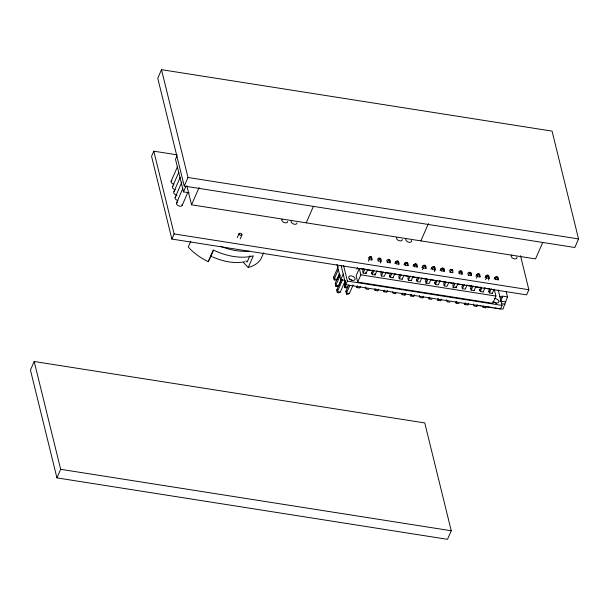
<?xml version="1.0" encoding="UTF-8"?>
<svg xmlns="http://www.w3.org/2000/svg" width="609" height="609" viewBox="0 0 609 609"><rect width="100%" height="100%" fill="white"/><g stroke="black" fill="none" stroke-linecap="round" stroke-linejoin="round"><path stroke-width="0.91" d="M339.388 274.21L337.165 279.303L335.726 280.14L334.25 279.904L333.801 276.844L338.254 266.651M341.329 279.729L338.733 285.674L337.295 286.504L335.818 286.276L335.369 283.215L339.441 273.867M345.113 281L340.294 292.038L338.855 292.876L337.378 292.64L336.929 289.579L341.383 279.386M343.59 265.577L347.396 281.076L344.96 286.656L347.83 287.105L346.392 287.935L344.915 287.707L344.466 284.647L345.577 282.096M353.106 284.974L349.399 293.477L347.96 294.307L346.483 294.071L346.034 291.011L348.63 285.065M371.498 256.907L371.947 259.967L369.077 259.518L368.582 257.508L370.021 256.671L371.498 256.907L371.947 259.967M380.602 258.338L381.051 261.398L378.174 260.949L377.687 258.939L379.125 258.102L380.602 258.338L381.051 261.398L380.305 263.096M389.699 259.769L390.148 262.829L387.278 262.38L386.784 260.37L388.222 259.541L389.699 259.769L390.148 262.829M407.573 263.636L407.619 262.586L406.142 262.357L404.703 263.187L403.957 264.885M425.531 265.41L425.98 268.462L423.11 268.013L422.616 266.004L424.054 265.174L425.531 265.41L425.98 268.462M430.974 269.14L431.72 267.435L433.159 266.605L434.636 266.841L435.085 269.901L434.339 271.599M443.74 268.272L444.182 271.332L441.312 270.876L440.817 268.866L442.256 268.036L443.74 268.272L444.182 271.332M452.502 270.708L452.548 269.658L451.071 269.422L449.632 270.259L450.127 272.261L452.997 272.718L452.548 269.658M461.652 271.089L462.102 274.149L459.232 273.7L458.737 271.69L460.176 270.853L461.652 271.089L462.102 274.149M470.757 272.52L471.199 275.58L468.329 275.131L467.834 273.121L469.28 272.284L470.757 272.52L471.199 275.58M494.683 307.888L502.889 309.182L507.487 296.933L506.155 291.528M34.188 361.495L30.45 370.066L56.934 477.882L447.501 539.323L451.239 530.751L424.762 422.935L34.188 361.495L60.672 469.311L56.934 477.882M161.499 69.677L157.761 78.249L184.238 186.065L574.812 247.505L578.55 238.934L552.066 131.118L161.499 69.677L187.983 177.493L184.238 186.065M177.265 154.876L153.803 151.184L151.557 156.33L171.875 239.071L526.618 294.878L528.856 289.732L520.505 255.711M176.884 156.125L175.499 159.299L183.507 191.896L189.095 192.771M171.167 181.193L177.523 166.615M172.507 186.689L178.863 172.111M173.908 191.759L180.264 177.189M175.156 197.461L181.893 182.022M176.465 203.094L182.822 188.516M183.507 191.896L185.935 186.339M182.175 205.355L187.785 192.49M171.875 239.071L174.121 233.925L153.803 151.184M542.718 242.466L535.539 258.916L191.553 204.807L199.105 187.488M190.8 241.202L188.257 247.033L189.171 248.046A44.335 25.921 23.6 0 0 206.9 261.017L208.202 261.649L211.498 255.491M208.202 261.649L213.295 249.979L214.596 250.611A44.335 25.921 23.6 0 0 253.321 255.849L248.228 267.518L243.478 262.502M213.416 250.375L210.645 256.747L211.81 254.76M237.312 237.662L239.048 233.681M240.205 238.865L241.94 234.891M249.903 255.727L247.125 262.091L245.937 260.842M263.766 252.689L260.759 259.312A44.335 25.921 23.6 0 1 248.228 267.518M306.213 222.841L313.391 206.39M338.376 269.505L334.295 278.853L337.165 279.303M340.309 275.024L335.863 285.225L338.733 285.674M345.318 280.422L340.766 279.706L343.232 274.058M342.616 279.698L337.424 291.589L340.294 292.038M349.863 285.377L346.529 293.02L349.399 293.477M356.904 269.231L357.643 267.534M363.984 269.193L359.295 268.455L356.128 275.717L357.696 282.089L492.78 303.335L495.947 296.073L494.379 289.709M357.696 282.089L360.863 274.826L359.295 268.455M363.763 268.554L362.652 271.096L363.154 273.091L366.024 273.54L365.697 272.2M360.452 286.306L359.713 288.004L356.844 287.555L357.582 285.857M363.147 273.106L364.997 268.858M368.331 261.215L370.28 257.706L370.021 256.671M366.017 273.563L367.866 269.315M371.383 273.38L372.868 269.985M376.971 270.746L375.114 274.994L372.251 274.522L374.101 270.289M381.592 272.261L380.853 273.966L381.356 275.953L384.226 276.402L386.068 272.177M378.661 289.168L377.915 290.866L375.045 290.417L375.783 288.719M381.348 275.976L383.198 271.721M389.296 276.197L390.78 272.802M394.86 263.453L395.599 261.756L397.038 260.926L398.514 261.154L398.964 264.215L396.094 263.766L395.599 261.756M387.476 290.554L386.73 292.251L383.86 291.802L384.599 290.105M393.041 277.795L390.171 277.339L392.013 273.114M393.033 277.811L394.883 273.563M399.885 274.233L398.773 276.783L399.268 278.77L402.146 279.226M399.26 278.793L401.118 274.545M402.138 279.242L403.988 274.994M420.872 240.882L428.431 223.556M408.616 276.516L407.87 278.214L408.373 280.201L411.242 280.658M413.062 266.316L413.8 264.618L415.239 263.788L416.716 264.017L417.165 267.077L414.295 266.628L413.8 264.618M405.678 293.416L404.932 295.121L402.062 294.665L402.808 292.967M408.365 280.224L410.215 275.976M411.235 280.673L413.092 276.425M416.312 280.452L417.797 277.049M421.877 267.701L422.616 266.004M414.493 294.802L413.747 296.507L410.877 296.05L411.615 294.353M421.9 277.811L420.05 282.058L417.188 281.594L419.03 277.361M422.372 269.711L424.313 266.209L424.054 265.174M425.417 281.883L426.901 278.48M425.912 283.893L427.762 279.645M423.59 296.24L422.852 297.938L419.982 297.481L419.487 295.479M431.005 279.242L429.155 283.489L426.285 283.025L425.798 281.015M434.521 283.314L435.633 280.764M440.079 270.571L440.817 268.866M431.948 299.369L429.079 298.92L429.825 297.215M435.382 284.472L437.232 280.224M440.109 280.673L438.252 284.921L435.389 284.456L434.895 282.447M444.814 281.305L443.702 283.847L444.205 285.842L447.075 286.291L448.924 282.066M441.51 299.057L440.764 300.755L437.894 300.306L438.64 298.6M444.197 285.857L446.047 281.609M453.918 282.736L452.807 285.278L453.309 287.273L456.179 287.722L458.021 283.497M452.929 288.141L454.778 283.893M462.65 285.012L461.904 286.717L462.406 288.704L465.276 289.153L467.126 284.928M458.965 303.617L456.095 303.168L456.841 301.47M462.398 288.719L464.256 284.472M470.346 288.948L471.83 285.552M475.911 276.204L476.649 274.507L478.088 273.677L479.565 273.905L480.014 276.966L477.144 276.516L476.649 274.507M468.527 303.305L467.781 305.002L464.911 304.553L465.657 302.856M474.091 290.546L471.221 290.09L473.064 285.865M476.405 278.214L478.347 274.705L478.088 273.677M474.084 290.562L475.941 286.314M479.45 290.379L480.935 286.984M485.008 277.635L485.754 275.938L487.192 275.108L488.669 275.337L489.118 278.397L488.372 280.094M483.196 291.977L480.326 291.521L481.795 288.141M485.502 279.645L487.444 276.136L487.192 275.108M473.52 303.975L474.015 305.984L476.885 306.434L477.623 304.736M483.188 291.993L485.038 287.745M488.555 291.81L489.666 289.267M494.112 279.067L494.851 277.369L496.297 276.539L497.774 276.768L498.215 279.828L495.345 279.379L494.851 277.369M485.655 306.533L485.99 307.865L483.112 307.416L483.858 305.718M492.293 293.409L489.423 292.952L491.273 288.727M492.285 293.424L494.143 289.176M500.59 301.052L502.288 297.177L502.014 296.073L507.487 296.933M498.231 289.907L502.037 305.406L500.453 309.037L345.813 284.707L341.109 265.562M378.174 260.949L379.377 259.137L379.125 258.102M387.278 262.38L388.481 260.568L388.222 259.541M396.094 263.766L397.296 261.954L397.038 260.926M407.619 262.586L408.068 265.646L405.191 265.197L406.393 263.392L406.142 262.357M414.295 266.628L415.498 264.824L415.239 263.788M434.636 266.841L435.085 269.901L432.215 269.444L433.41 267.64L433.159 266.605M441.312 270.876L442.515 269.071L442.256 268.036M450.127 272.261L451.33 270.457L451.071 269.422M459.232 273.7L460.427 271.888L460.176 270.853M468.329 275.131L469.531 273.319L469.28 272.284M495.345 279.379L496.548 277.575L496.297 276.539M244.848 261.725C233.932 263.903 222.582 261.36 212.556 256.899M187.983 177.493L578.55 238.934M370.28 257.706L371.756 257.942M379.377 259.137L380.853 259.373M388.481 260.568L389.958 260.804M397.296 261.954L398.773 262.19M406.393 263.392L407.87 263.621M415.498 264.824L416.975 265.052M424.313 266.209L425.79 266.438M433.41 267.64L434.887 267.869M442.515 269.071L443.991 269.3M451.33 270.457L452.807 270.693M460.427 271.888L461.904 272.124M469.531 273.319L471.008 273.555M478.347 274.705L479.823 274.941M487.444 276.136L488.92 276.372M496.548 277.575L498.025 277.803M406.134 263.415L404.703 263.187L405.191 265.197M487.185 276.166L485.754 275.938L486.248 277.948L489.118 278.397L488.791 277.057M174.121 233.925L528.856 289.732M366.801 269.635L373.37 270.67M377.116 271.264L381.813 272.002M385.566 272.588L390.255 273.327M394.008 273.921L399.633 274.804M404.323 275.542L409.012 276.28M412.765 276.867L417.454 277.605M421.207 278.199L426.84 279.082M430.593 279.676L435.283 280.414M439.036 281L444.661 281.883M448.414 282.477L454.04 283.36M458.737 284.099L462.49 284.692M466.235 285.278L471.868 286.169M475.621 286.755L481.247 287.638M484.064 288.087L489.689 288.971M360.863 274.826L495.947 296.073M499.547 296.743L502.288 297.177M499.86 301.021L505.325 301.881M501.405 303.663L505.051 304.234M347.396 281.076L502.037 305.406M479.176 305.452L481.003 305.741M486.477 306.601L492.856 307.606M368.818 289.435L365.948 288.986L365.453 286.976M449.868 302.186L446.998 301.737L446.504 299.727M60.672 469.311L451.239 530.751M497.888 278.488L498.215 279.828M488.928 290.942L489.423 292.952M479.519 274.956L480.014 276.966M479.831 289.511L480.326 291.521M482.785 306.076L483.112 307.416M476.558 305.094L476.885 306.434M470.727 288.08L471.221 290.09M464.583 303.213L464.911 304.553M455.844 286.382L456.179 287.722M455.768 301.828L456.095 303.168M431.72 267.435L432.215 269.444M437.566 298.966L437.894 300.306M428.751 297.58L429.079 298.92M416.838 265.737L417.165 267.077M416.693 279.584L417.188 281.594M407.733 264.306L408.068 265.646M410.55 294.71L410.877 296.05M398.636 262.875L398.964 264.215M404.604 293.782L404.932 295.121M401.734 293.325L402.062 294.665M395.507 292.35L395.835 293.683L392.965 293.233L392.63 291.894M389.676 275.329L390.171 277.339M383.533 290.463L383.86 291.802M374.794 273.631L375.121 274.971M371.764 272.512L372.251 274.522M374.718 289.077L375.045 290.417M356.516 286.215L356.844 287.555M344.915 287.707L344.466 284.647M346.483 294.071L346.034 291.011M337.005 264.397L340.766 279.706M334.25 279.904L333.801 276.844M335.818 286.276L335.369 283.215M337.378 292.64L336.929 289.579M186.849 185.661L191.553 204.807M494.287 298.44A3.418 1.994 23.6 0 1 498.444 300.435A3.418 1.994 23.6 0 1 497.477 302.955A3.418 1.994 23.6 0 1 493.153 301.402M492.704 302.072A3.418 1.994 23.6 0 1 496.541 303.67M349.787 279.516A3.418 1.994 23.6 0 1 352.2 280.521M249.058 251.19A44.335 25.921 23.6 0 1 222.491 247.01M221.813 246.752A44.335 25.921 23.6 0 1 220.466 246.219M516.805 256.998A3.075 1.797 23.6 0 1 513.501 258.597A3.075 1.797 23.6 0 1 511.857 255.042M411.395 240.418A3.075 1.797 23.6 0 1 408.472 242.146A3.075 1.797 23.6 0 1 406.028 238.758M402.298 239.489A3.075 1.797 23.6 0 1 398.842 240.563A3.075 1.797 23.6 0 1 396.779 237.304M296.887 222.909A3.075 1.797 23.6 0 1 293.431 223.975A3.075 1.797 23.6 0 1 291.368 220.724M287.631 221.455A3.075 1.797 23.6 0 1 284.175 222.521A3.075 1.797 23.6 0 1 282.112 219.27M173.961 184.344A3.075 1.797 23.6 0 1 171.281 182.441A3.075 1.797 23.6 0 1 171.921 180.546M175.339 189.833A3.075 1.797 23.6 0 1 172.636 187.945A3.075 1.797 23.6 0 1 173.245 186.034M177.036 195.184A3.075 1.797 23.6 0 1 174.113 193.495A3.075 1.797 23.6 0 1 174.281 191.432M177.965 200.605A3.075 1.797 23.6 0 1 175.278 198.709A3.075 1.797 23.6 0 1 175.91 196.806M182.068 204.342A3.075 1.797 23.6 0 1 179.145 206.07A3.075 1.797 23.6 0 1 176.709 202.69M177.128 202.386A3.075 1.797 23.6 0 1 177.691 202.211M349.429 278.793A3.418 1.994 23.6 0 0 354.948 279.66A3.418 1.994 23.6 0 0 351.37 275.885A3.418 1.994 23.6 0 0 349.429 278.793M239.413 234.663A1.568 0.921 23.6 0 0 241.918 234.945A1.568 0.921 23.6 0 0 240.144 233.247A1.568 0.921 23.6 0 0 239.413 234.663"/></g></svg>
